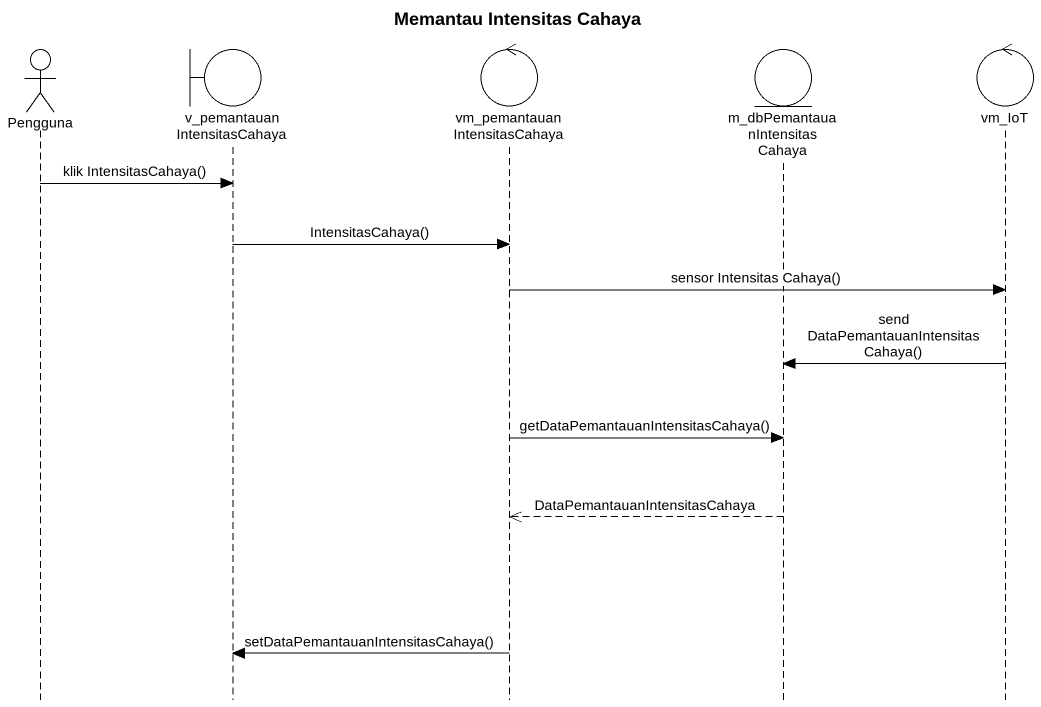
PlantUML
@startuml
title Memantau Intensitas Cahaya
hide footbox
actor Pengguna
boundary v_pemantauanIntensitasCahaya
control "vm_pemantauanIntensitasCahaya" as vm_pemantauanIntensitasCahay
entity "m_dbPemantauanIntensitasCahaya" as m_dbPemantauanIntensitasCaha
control vm_IoT

Pengguna -> v_pemantauanIntensitasCahaya : klik IntensitasCahaya()
v_pemantauanIntensitasCahaya -> vm_pemantauanIntensitasCahay : IntensitasCahaya()
vm_pemantauanIntensitasCahay -> vm_IoT : sensor Intensitas Cahaya()
vm_IoT -> m_dbPemantauanIntensitasCaha : send DataPemantauanIntensitasCahaya()
vm_pemantauanIntensitasCahay -> m_dbPemantauanIntensitasCaha : getDataPemantauanIntensitasCahaya()
m_dbPemantauanIntensitasCaha -->> vm_pemantauanIntensitasCahay : DataPemantauanIntensitasCahaya
vm_pemantauanIntensitasCahay -> v_pemantauanIntensitasCahaya : setDataPemantauanIntensitasCahaya()
@enduml
